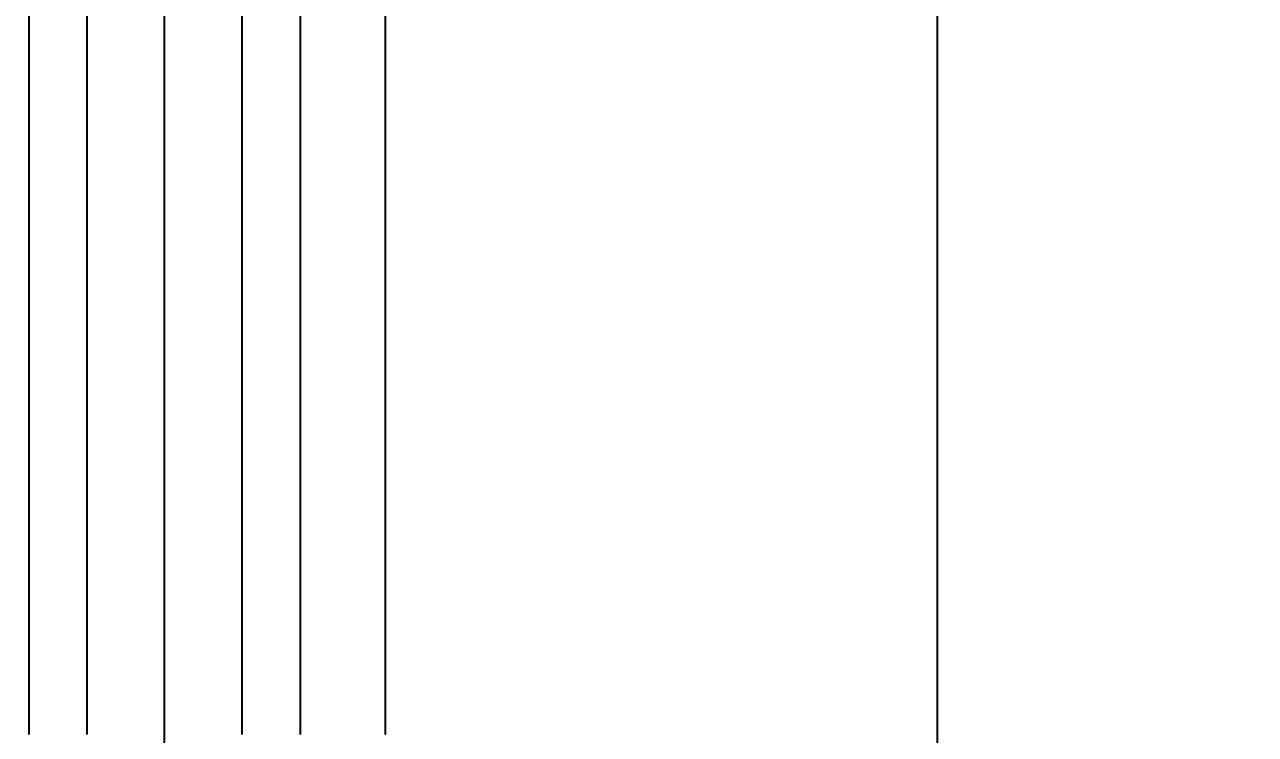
# Model space of a CAD drawing. Header units: millimetres. Extents: x -57981 to -54292, y 3591 to 5422.
# Drawn here: x -55554.7 to -55427.6, y 4079.3 to 4152.6 of the extents above; entities that cross this region are included whole.
import ezdxf

# ---------------------------------------------------------------- set-up
doc = ezdxf.new("R2010")
doc.units = ezdxf.units.MM
doc.styles.get("Standard").update_dxf_attribs({"font": 'arial.ttf'})
doc.dimstyles.new('ÖLÇÜ', dxfattribs={"dimtxt": 50, "dimasz": 20, "dimexe": 1.25, "dimexo": 30, "dimgap": 20, "dimtad": 0, "dimdec": 0, "dimtxsty": 'Standard', "dimcen": 2.5, "dimadec": 1, "dimazin": 0, "dimtfac": 1, "dimtdec": 0, "dimtmove": 0, "dimatfit": 3, "dimfxl": 1, "dimarcsym": 0})

# ---------------------------------------------------------------- blocks, each defined once
blk = doc.blocks.new('*D31')
at = {"color": 0, "lineweight": -2, "transparency": 16777216}
for p, q in [((-55488.86324074179, 5303.198336708561), (-55459.21008652816, 5303.198336708561)), ((-55460.46008652816, 5283.198336708561), (-55460.46008652816, 4738.19151542616)), ((-55460.46008652816, 4008.198336708561), (-55460.46008652816, 4553.205157990961)), ((-55488.86324074085, 3988.198336708562), (-55459.21008652816, 3988.198336708562))]:
    blk.add_line(p, q, dxfattribs=at)
at = {"color": 0, "transparency": 16777216}
for points in [[(-55463.79341986148, 5283.198336708561), (-55457.12675319482, 5283.198336708561), (-55460.46008652816, 5303.198336708561)], [(-55463.79341986148, 4008.198336708561), (-55457.12675319482, 4008.198336708561), (-55460.46008652816, 3988.198336708562)]]:
    blk.add_solid(points, dxfattribs=at)
at = {"layer": 'Defpoints', "color": 0, "transparency": 16777216}
for p in [(-55518.86324074179, 5303.198336708561), (-55460.46008652816, 5303.198336708561), (-55518.86324074085, 3988.198336708562)]:
    blk.add_point(p, dxfattribs=at)
at = {"color": 0, "transparency": 16777216, "insert": (-55460.46008652813, 4645.698336708576), "char_height": 50, "attachment_point": 5, "rotation": 90}
blk.add_mtext('1315', dxfattribs=at)
blk = doc.blocks.new('*D25')
at = {"color": 0, "lineweight": -2, "transparency": 16777216}
for p, q in [((-55535.27275273721, 5258.800902836445), (-55539.02275273691, 5258.800902836445)), ((-55540.27275273691, 5248.800902836445), (-55540.27275273691, 4687.505294416612)), ((-55540.27275273691, 4042.595770580684), (-55540.27275273691, 4603.891379000515)), ((-55535.27275273721, 4032.595770580685), (-55539.02275273691, 4032.595770580685))]:
    blk.add_line(p, q, dxfattribs=at)
at = {"color": 0, "transparency": 16777216}
for points in [[(-55541.93941940358, 5248.800902836445), (-55538.60608607026, 5248.800902836445), (-55540.27275273691, 5258.800902836445)], [(-55541.93941940358, 4042.595770580684), (-55538.60608607026, 4042.595770580684), (-55540.27275273691, 4032.595770580685)]]:
    blk.add_solid(points, dxfattribs=at)
at = {"layer": 'Defpoints', "color": 0, "transparency": 16777216}
for p in [(-55540.27275273722, 5258.800902836445), (-55540.27275273722, 4032.595770580685), (-55540.27275273691, 4032.595770580685)]:
    blk.add_point(p, dxfattribs=at)
at = {"color": 0, "transparency": 16777216, "insert": (-55540.2727527369, 4645.698336708579), "char_height": 22, "attachment_point": 5, "rotation": 90, "bg_fill": 3, "box_fill_scale": 1.1, "bg_fill_color": 9, "bg_fill_true_color": 13158600, "bg_fill_transparency": 0}
blk.add_mtext('1226', dxfattribs=at)

msp = doc.modelspace()

# ---------------------------------------------------------------- linework, layer by layer
for p, q in [((-55554.27275273717, 5212.110648937651), (-55554.27275273717, 4079.286024479483)), ((-55548.27275273718, 5212.110648937651), (-55548.27275273718, 4079.286024479483)), ((-55532.27275273718, 5212.110648937651), (-55532.27275273718, 4079.286024479483)), ((-55526.27275273717, 5212.110648937651), (-55526.27275273717, 4079.286024479483)), ((-55517.47275273719, 5212.110648937651), (-55517.47275273719, 4079.286024479483))]:
    msp.add_line(p, q)

# ---------------------------------------------------------------- dimensions: what is measured, and where the dimension line sits
dim = msp.add_linear_dim(base=(-55460.46008652816, 5303.198336708561), p1=(-55518.86324074082, 3988.19833670856), p2=(-55518.86324074176, 5303.198336708558), angle=90, dimstyle='ÖLÇÜ')
dim.commit()
dim.dimension.update_dxf_attribs({"geometry": '*D31', "text_midpoint": (-55460.46008652813, 4645.698336708576)})

# ---------------------------------------------------------------- next in the draw order: dimensions: what is measured, and where the dimension line sits
dim = msp.add_linear_dim(base=(-55540.27275273691, 4032.595770580685), p1=(-55540.27275273718, 5258.800902836443), p2=(-55540.27275273718, 4032.595770580683), angle=90, dimstyle='ÖLÇÜ', override={"dimtxt": 22, "dimasz": 10, "dimexo": 5, "dimgap": 10, "dimtfill": 1})
dim.commit()
dim.dimension.update_dxf_attribs({"geometry": '*D25', "text_midpoint": (-55540.2727527369, 4645.698336708579)})

doc.saveas('drawing.dxf')
